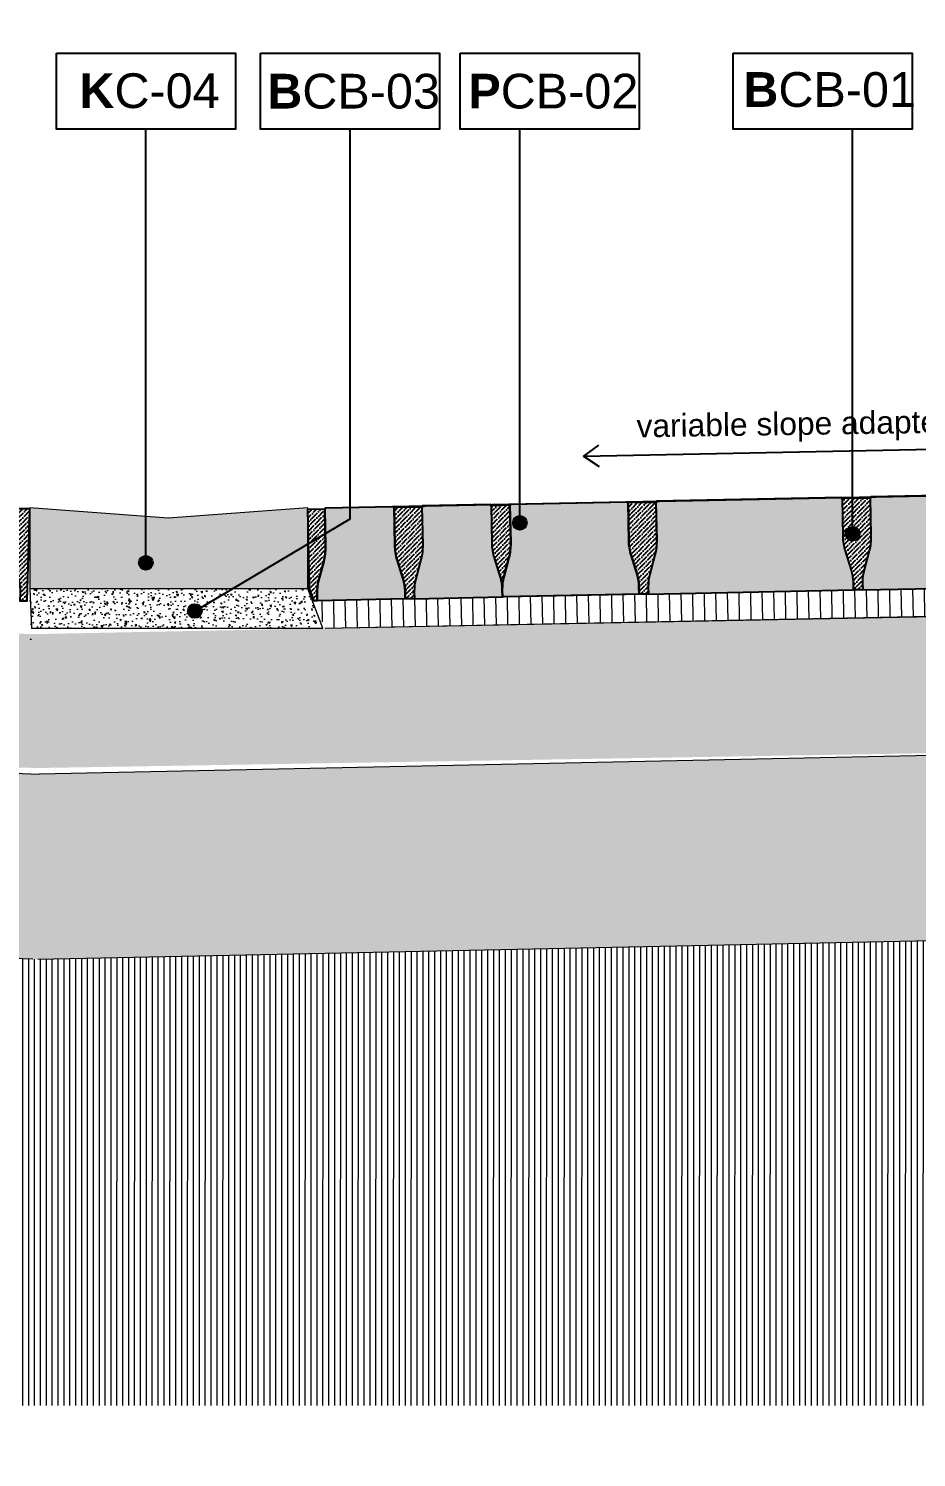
# Model space of a CAD drawing. Header units: metres. Extents: x -325 to 301, y -147 to 149.
# Drawn here: x 68.035 to 68.993, y 81.814 to 83.357 of the extents above; entities that cross this region are included whole.
import ezdxf

# ---------------------------------------------------------------- set-up
doc = ezdxf.new("R2010")
doc.units = ezdxf.units.M
doc.layers.add('-aux', color=50, linetype='Continuous', plot=False)
doc.layers.add('-AUX-QAD', color=5, linetype='Continuous', plot=False)
for name, color, linetype, true_color in [('0-TX-1_25', 7, 'Continuous', 0x3f4f7f), ('3-TR-paviment fort', 7, 'Continuous', 0xd1d1d1), ('EIT_3 TR sorra', 7, 'Continuous', 0xd8ceb0)]:
    doc.layers.add(name, color=color, linetype=linetype, true_color=true_color)
for name, color, linetype in [('00_Xref-Projecte', 7, 'Continuous'), ('1-L- kodolé', 7, 'Continuous'), ('A-KEYPLAN_HATCH', 7, 'Continuous'), ('A_TEXT_2', 7, 'Continuous')]:
    doc.layers.add(name, color=color, linetype=linetype)
for name, color, linetype, lineweight, true_color in [('03-TR-Paviment_05_Open Joint Precast Pavements', 7, 'Continuous', 5, 0xb3b3b3), ('3-TR sorra granitica', 7, 'Continuous', 0, 0xf2dac9), ('3-TR tot_u', 7, 'Continuous', 5, 0x787878)]:
    doc.layers.add(name, color=color, linetype=linetype, lineweight=lineweight, true_color=true_color)
for name, color, linetype, lineweight in [('1-CM', 7, 'Continuous', 0), ('3-TR Seleccionat', 44, 'Continuous', 0), ('3-TR Tot-u', 37, 'Continuous', 0)]:
    doc.layers.add(name, color=color, linetype=linetype, lineweight=lineweight)
doc.styles.get("Standard").update_dxf_attribs({"font": 'arial.ttf'})
pattern_1 = [(45.57882308716561, (41.17352994460509, 11.96423196329495), (0.001742942525919423, 0.006654917678337132), [0.008532812500000079, -0.001706562500000016, 0, -0.001706562500000016])]

# ---------------------------------------------------------------- blocks, each defined once
blk = doc.blocks.new('hatch keyplan 2')
at = {"layer": 'A-KEYPLAN_HATCH'}
blk.add_lwpolyline([(0, 0.005476596624248486), (0.012874798693294, 0.005476596623793739), (0.012874798693294, -2.273736754432321e-13), (0, 0)], close=True, dxfattribs=at)
blk = doc.blocks.new('hatch keyplan')
at = {"layer": 'A-KEYPLAN_HATCH'}
blk.add_blockref('hatch keyplan 2', (1.430579833341536, 0.8521467901477053), dxfattribs=at)
blk = doc.blocks.new('B-CB03')
at = {"layer": 'A-KEYPLAN_HATCH'}
blk.add_blockref('hatch keyplan', (-1.430579833438594, -0.8521467901477053), dxfattribs=at)
at = {"layer": 'A_TEXT_2', "insert": (-0.0007977309449526127, 0.00398371515799123), "char_height": 0.0025, "attachment_point": 1}
blk.add_mtext_dynamic_manual_height_columns('\\pi0.00128;{\\fArial|b1|i0|c0|p34;B}CB-03', width=0.01456192034901793, gutter_width=0.015, heights=[0], dxfattribs=at)
blk = doc.blocks.new('PCB03')
at = {"layer": 'A-KEYPLAN_HATCH'}
blk.add_blockref('hatch keyplan', (-1.42957983326266, -0.8521467901535917), dxfattribs=at)
at = {"layer": 'A_TEXT_2', "insert": (0.0002022692309803231, 0.0039881901570753), "char_height": 0.0025, "attachment_point": 1}
blk.add_mtext_dynamic_manual_height_columns('\\pi0.00139;{\\fArial|b1|i0|c0|p34;P}CB-02', width=0.01456192034901793, gutter_width=0.015, heights=[0], dxfattribs=at)
blk = doc.blocks.new('B-CB01')
at = {"layer": 'A-KEYPLAN_HATCH'}
blk.add_blockref('hatch keyplan', (-1.430579833341536, -0.8521467901477052), dxfattribs=at)
at = {"layer": 'A_TEXT_2', "insert": (-0.0007977308478921419, 0.004105509799023688), "char_height": 0.0025, "attachment_point": 1}
blk.add_mtext_dynamic_manual_height_columns('\\pi0.00152;{\\fArial|b1|i0|c0|p34;B}CB-01', width=0.01456192034901793, gutter_width=0.015, heights=[0], dxfattribs=at)
blk = doc.blocks.new('POINT')
at = {"layer": '0-TX-1_25'}
h = blk.add_hatch(dxfattribs=at)
h.set_pattern_fill('ANGLE', color=256)
h.set_pattern_definition([(0, (-83.74681484067048, -12.72584030761209), (0, 6.985), [5.08, -1.905]), (90, (-83.74681484067048, -12.72584030761209), (-6.985, 4.277078946022131e-16), [5.08, -1.905])])
edge = h.paths.add_edge_path()
edge.add_arc((0, 0), 0.0075, 0, 360)
h = blk.add_hatch(color=256, dxfattribs=at)
h.dxf.hatch_style = 1
edge = h.paths.add_edge_path()
edge.add_arc((0, 0), 0.0075, 0, 360)
blk.add_circle((0, 0), 0.0075, dxfattribs=at)
blk = doc.blocks.new('K03')
at = {"layer": 'A-KEYPLAN_HATCH'}
blk.add_blockref('hatch keyplan', (-1.430579833341536, -0.8521467901477054), dxfattribs=at)
at = {"layer": 'A_TEXT_2', "insert": (-0.0007977308945956718, 0.004020148496218123), "char_height": 0.0025, "attachment_point": 1}
blk.add_mtext_dynamic_manual_height_columns('\\pi0.00245;{\\fArial|b1|i0|c0|p34;K}C-04', width=0.01456192034901793, gutter_width=0.015, heights=[0], dxfattribs=at)

msp = doc.modelspace()

# ---------------------------------------------------------------- hatches: boundary and pattern name
at = {"layer": '03-TR-Paviment_05_Open Joint Precast Pavements'}
h = msp.add_hatch(color=256, dxfattribs=at)
h.dxf.hatch_style = 1
edge = h.paths.add_edge_path()
edge.add_line((68.54653493105832, 82.74285290038378), (68.54637097464236, 82.75104704046494))
edge.add_arc((68.49796310421458, 82.75007844833152), 0.04841755972861205, 1.146277174707698, 17.14529630109814)
edge.add_line((68.54422900002233, 82.7643517442081), (68.53786865264325, 82.78496836555202))
edge.add_arc((68.59247375350607, 82.8018143538808), 0.05714459172145445, 181.1462767567709, 197.145295883053, ccw=False)
edge.add_line((68.53534059752693, 82.80067117809621), (68.53451788631429, 82.84178822283187))
edge.add_line((68.53451788631429, 82.84178822283187), (68.53372084117731, 82.84177227476864))
edge.add_line((68.53372084117731, 82.84177227476864), (68.53370395499239, 82.84261618165337))
edge.add_line((68.53370395499239, 82.84261618165337), (68.46042082932406, 82.84114986171215))
edge.add_line((68.46042082932406, 82.84114986171215), (68.46043771507136, 82.84030595342142))
edge.add_line((68.46043771507136, 82.84030595342142), (68.45964066941292, 82.8402900081423))
edge.add_line((68.45964066941292, 82.8402900081423), (68.46046337927541, 82.79917296105084))
edge.add_arc((68.40333022992775, 82.79802978511715), 0.05714458509428332, -14.852742087034017, 1.1462770392494122, ccw=False)
edge.add_line((68.45856549073306, 82.78338159173481), (68.45303493890844, 82.76252704045831))
edge.add_arc((68.49983475828532, 82.75011589566586), 0.04841755475823895, 165.1472576020817, 181.1462767284708)
edge.add_line((68.45142689281937, 82.74914730400889), (68.45159085012921, 82.74095316580863))
edge.add_line((68.45159085012921, 82.74095316580863), (68.54653493105832, 82.74285290038378))
h = msp.add_hatch(color=256, dxfattribs=at)
h.dxf.hatch_style = 1
edge = h.paths.add_edge_path()
edge.add_line((68.54653493103038, 82.74285290178048), (68.54637097464236, 82.75104704046494))
edge.add_arc((68.59477883872243, 82.75201563020424), 0.04841755333428358, 165.1472553660358, 181.1462744924243, ccw=False)
edge.add_line((68.5479790212063, 82.76442677645811), (68.55350957263056, 82.78528132446633))
edge.add_arc((68.49827430312045, 82.79992951552474), 0.05714459291252195, 345.1472624024418, 361.1462815287247)
edge.add_line((68.55540746019521, 82.80107269609157), (68.55458474900121, 82.8421897398961))
edge.add_line((68.55458474900121, 82.8421897398961), (68.55538179692229, 82.84220568848077))
edge.add_line((68.55538179692229, 82.84220568848077), (68.55536491070941, 82.84304959676219))
edge.add_line((68.55536491070941, 82.84304959676219), (68.68116560215896, 82.84556674261971))
edge.add_line((68.68116560215896, 82.84556674261971), (68.68118248654682, 82.84472283243876))
edge.add_line((68.68118248654682, 82.84472283243876), (68.68197953298736, 82.84473878518561))
edge.add_line((68.68197953298736, 82.84473878518561), (68.68280224330613, 82.80362173856903))
edge.add_arc((68.73993539636227, 82.80476491807504), 0.05714458887348412, 181.1462805459101, 197.1452996721934)
edge.add_line((68.68533029933494, 82.78791892697463), (68.69169064633229, 82.76730230143126))
edge.add_arc((68.64542475436002, 82.75302900278297), 0.04841755688067015, 1.1462816469212953, 17.145300773309373, ccw=False)
edge.add_line((68.69383262186483, 82.75399759863788), (68.69399657778727, 82.7458034599441))
edge.add_line((68.69399657778727, 82.7458034599441), (68.54653493103038, 82.74285290178048))
h = msp.add_hatch(color=256, dxfattribs=at)
h.dxf.hatch_style = 1
edge = h.paths.add_edge_path()
edge.add_line((68.92525790686614, 82.75043076645497), (68.92509395140925, 82.75862490515804))
edge.add_arc((68.8766860826426, 82.757656312825), 0.04841755807180265, 1.146277450208621, 17.14529657659856)
edge.add_line((68.92295197679854, 82.77192960843563), (68.91659162846969, 82.79254623069207))
edge.add_arc((68.97119673071832, 82.8093922209385), 0.05714459361100022, 181.1462781844386, 197.1452973107232, ccw=False)
edge.add_line((68.91406357287849, 82.8082490436925), (68.91324086260632, 82.84936608798124))
edge.add_line((68.91324086260632, 82.84936608798124), (68.91244381700376, 82.84935013990871))
edge.add_line((68.91244381700376, 82.84935013990871), (68.91242693128441, 82.85019404680273))
edge.add_line((68.91242693128441, 82.85019404680273), (68.71289542012039, 82.84620162496411))
edge.add_line((68.71289542012039, 82.84620162496411), (68.71291230586769, 82.84535771667338))
edge.add_line((68.71291230586769, 82.84535771667338), (68.71211525972505, 82.84534177231608))
edge.add_line((68.71211525972505, 82.84534177231608), (68.71293797050939, 82.8042247257088))
edge.add_arc((68.65580481508644, 82.80308154540786), 0.05714459125571695, -14.852737830959825, 1.1462812953216144, ccw=False)
edge.add_line((68.71104008293543, 82.78843335454914), (68.7055095311108, 82.76757880327263))
edge.add_arc((68.75230934882654, 82.7551676586798), 0.04841755310143616, 165.1472573265249, 181.1462764529136)
edge.add_line((68.70390148501241, 82.75419906728878), (68.70406544139112, 82.7460049290699))
edge.add_line((68.70406544139112, 82.7460049290699), (68.92525790686614, 82.75043076645497))
h = msp.add_hatch(color=256, dxfattribs=at)
h.dxf.hatch_style = 1
edge = h.paths.add_edge_path()
edge.add_line((69.03019998682242, 82.75253055176198), (69.03003603184044, 82.76072469000881))
edge.add_arc((68.98162815789082, 82.7597560966136), 0.04841756327498297, 1.146278584204274, 17.14529771059357)
edge.add_line((69.02789405673622, 82.77402939467379), (69.02153370794178, 82.7946460169209))
edge.add_arc((69.07613880411516, 82.81149200280001), 0.05714458651826031, 181.1462757958576, 197.1452949221402, ccw=False)
edge.add_line((69.019005653319, 82.8103488280777), (69.01818294258123, 82.85146587235711))
edge.add_line((69.01818294258123, 82.85146587235711), (69.01738589696005, 82.8514499252157))
edge.add_line((69.01738589696005, 82.8514499252157), (69.01736901217183, 82.85229383212837))
edge.add_line((69.01736901217183, 82.85229383212837), (68.94408588558169, 82.85082751170296))
edge.add_line((68.94408588558169, 82.85082751170296), (68.94410277134762, 82.8499836024811))
edge.add_line((68.94410277134762, 82.8499836024811), (68.94330572472077, 82.84996765904562))
edge.add_line((68.94330572472077, 82.84996765904562), (68.9441284359893, 82.80885061151653))
edge.add_arc((68.88699528360394, 82.80770743339926), 0.05714458817505608, -14.852739959040889, 1.146279167241687, ccw=False)
edge.add_line((68.94223054793113, 82.79305924127867), (68.93669999610651, 82.77220469000218))
edge.add_arc((68.98349981216123, 82.75979354560906), 0.0484175514447214, 165.1472570511002, 181.1462761774888)
edge.add_line((68.93509194999882, 82.75882495448388), (68.93525590730866, 82.75063081628363))
edge.add_line((68.93525590730866, 82.75063081628363), (69.03019998682242, 82.75253055176198))
h = msp.add_hatch(color=256, dxfattribs=at)
h.dxf.hatch_style = 1
edge = h.paths.add_edge_path()
edge.add_line((68.34664877015429, 82.73885338143275), (68.34648481324481, 82.7470475229013))
edge.add_arc((68.39489268009662, 82.74801611647604), 0.04841755618218446, 165.1472598382455, 181.1462789646351, ccw=False)
edge.add_line((68.34809285885899, 82.76042725980697), (68.3536234117079, 82.78128180644643))
edge.add_arc((68.2983881461189, 82.79593000208885), 0.05714459029747762, 345.1472569520938, 361.1462760783742)
edge.add_line((68.35552130068788, 82.79707317716849), (68.3546985904157, 82.83819022145721))
edge.add_line((68.3546985904157, 82.83819022145721), (68.35549563693075, 82.83820617047951))
edge.add_line((68.35549563693075, 82.83820617047951), (68.35547875026165, 82.83905007828605))
edge.add_line((68.35547875026165, 82.83905007828605), (68.42876187732668, 82.8405163982552))
edge.add_line((68.42876187732668, 82.8405163982552), (68.42877876123033, 82.83967248899607))
edge.add_line((68.42877876123033, 82.83967248899607), (68.42957580722394, 82.83968844080248))
edge.add_line((68.42957580722394, 82.83968844080248), (68.43039851708645, 82.79857139371101))
edge.add_arc((68.48753166994302, 82.79971457155587), 0.0571445886407297, 181.1462788847019, 197.1452980109835)
edge.add_line((68.43292657264968, 82.78286858210727), (68.43928692103444, 82.76225195705743))
edge.add_arc((68.3930210277325, 82.74797866666813), 0.04841755571653015, 1.1462718439660193, 17.1452909703537, ccw=False)
edge.add_line((68.44142889423912, 82.74894725421747), (68.44159285061782, 82.74075311599859))
edge.add_line((68.44159285061782, 82.74075311599859), (68.34664877015429, 82.73885338143275))
at = {"layer": '3-TR Seleccionat'}
h = msp.add_hatch(dxfattribs=at)
h.set_pattern_fill('ANSI31', color=256, scale=0.002, angle=225, style=0)
h.set_pattern_definition([(270, (441144.3122524929, -650754.1273834651), (-0.00635, -1.734723475976807e-18), [])])
h.paths.add_polyline_path([(66.77126353608502, 81.86982261716155), (69.65128148649208, 81.86982261716155), (69.65127183217632, 82.38484449034212), (68.09892376626033, 82.35273864652606), (68.03981260137503, 82.35180978467105), (66.77103777576338, 82.39434756727427)])
at = {"layer": '3-TR sorra granitica'}
h = msp.add_hatch(dxfattribs=at)
h.set_pattern_fill('LINE', color=256, scale=0.09999999999999998, angle=55.49980514896591, style=0)
h.set_pattern_definition([(91.14627738771381, (89.58269342022236, 291.3610779946241), (-0.01249749850454911, -0.0002500622498354824), [])])
h.paths.add_polyline_path([(68.34342161905019, 82.73878532320118), (68.3551396217445, 82.70901745755643), (69.65127183217632, 82.73495173858957), (69.65127183217632, 82.76495754231816)])
at = {"layer": '3-TR Tot-u'}
h = msp.add_hatch(dxfattribs=at)
h.set_pattern_fill('EARTH', color=256, scale=0.005, angle=-79.67847873881027)
h.set_pattern_definition([(280.3215212611898, (-0.9619544787788437, 28.71221384346858), (0.03692491896528266, -0.02554751180462218), [0.03175, -0.03175]), (280.3215212611898, (-0.9502408980094881, 28.7143471073112), (0.03692491896528266, -0.02554751180462218), [0.03175, -0.03175]), (280.3215212611898, (-0.9385273172401334, 28.71648037115382), (0.03692491896528266, -0.02554751180462218), [0.03175, -0.03175]), (10.32152126118974, (-0.9339117023694623, 28.71328693217825), (0.02554751180462218, 0.03692491896528266), [0.03175, -0.03175]), (10.32152126118974, (-0.9317784385268464, 28.70157335140889), (0.02554751180462218, 0.03692491896528266), [0.03175, -0.03175]), (10.32152126118974, (-0.9296451746842163, 28.68985977063954), (0.02554751180462218, 0.03692491896528266), [0.03175, -0.03175])])
h.paths.add_polyline_path([(68.04651416809284, 82.55169747564678), (66.77103777576338, 82.59445993940076), (66.77103777576338, 82.39434756727427), (68.0452302139848, 82.35162815021333), (69.65127183217632, 82.38484449034212), (69.6502386739103, 82.58486589286382)])
at = {"layer": '3-TR tot_u'}
h = msp.add_hatch(dxfattribs=at)
h.set_pattern_fill('AR-CONC', color=256, scale=9e-05, angle=90.26641431039367)
h.set_pattern_definition([(140.2664143103937, (4.250728919184326, 0), (0.001358261347982061, 0.01640311316296629), [0.0017145, -0.0188595]), (85.26641431039367, (4.250728919184326, 0), (-0.01718018148039424, -0.003251827319955159), [0.0013716, -0.0150876525753]), (190.7178590103937, (4.250842107323853, 0.001366921707972907), (-0.01582191943130427, 0.01315128580300938), [0.001457100792, -0.016028122014]), (136.4506143103937, (4.246156968609166, -2.125884049935902e-05), (0.003670327151181657, 0.02441444385953116), [0.00257175, -0.02828925]), (186.9019719203937, (4.24646282675403, 0.002013276329687323), (-0.02236745963156911, 0.02126259792724011), [0.0021856520826, -0.0240422047344]), (81.45056548039366, (4.246156968609166, -2.125884049935902e-05), (-0.02236745963047776, 0.02126259792845786), [0.0020573970363, -0.0226313758728]), (111.2664143103937, (4.247289326832706, 0.002270031157205195), (0.009140320580882877, 0.01368794375791834), [0.0017145, -0.0188595]), (56.2664143103937, (4.247289326832706, 0.002270031157205195), (-0.01660260073058194, 0.005485043237329697), [0.0013716, -0.0150876]), (161.7178593103937, (4.248051020219046, 0.003410693136534609), (-0.007462280235117282, 0.01917298696442482), [0.001457100792, -0.01602809438399999]), (127.7664143103937, (4.250728919184326, 0), (-0.007611163754578943, 0.0002425866008496274), [0, -0.01490472, 0, -0.0153162, 0, -0.01514475]), (97.76641431039367, (4.250728919184326, 0), (-0.009044117031634472, 0.005971780936707849), [0, -0.00873252, 0, -0.01456182, 0, -0.005772150000000001]), (57.76641431039366, (4.250752622791483, -0.005097724891302762), (0.0004588392826058817, 0.01220541901602734), [0, -0.005715, 0, -0.0178308, 0, -0.0236601]), (47.76641431039366, (4.250763252211732, -0.007383700178882477), (-0.002350348719380294, 0.0133208416991804), [0, -0.0074295, 0, -0.01184148, 0, -0.0168021])])
h.paths.add_polyline_path([(68.35253808090863, 82.70905026389518), (68.33668180518191, 82.75182299692551), (68.03667653750651, 82.75180021496043), (68.03752744237484, 82.69425930207078), (68.03837308006092, 82.7090502638952)])
h = msp.add_hatch(dxfattribs=at)
h.set_pattern_fill('AR-CONC', color=256, scale=0.0002499999999999997, angle=92.9928143935928)
h.set_pattern_definition([(142.9928143935928, (269989.1826218755, -738410.930217382), (0.00160133854976033, 0.04569209416202706), [0.004762499999999995, -0.05238749999999995]), (87.99281439359284, (269989.1826218755, -738410.930217382), (-0.04723904418761809, -0.01129264178091974), [0.003809999999999996, -0.04191014604249996]), (193.4442590935928, (269989.1827553202, -738410.9264097197), (-0.04563770368725484, 0.03439945236275431), [0.004047502199999995, -0.04452256114999994]), (139.1770143935928, (269989.1699391972, -738410.9308804581), (0.00695793884922797, 0.0682260934048176), [0.007143749999999992, -0.07858124999999991]), (189.6283720035927, (269989.1705190189, -738410.9251949557), (-0.06487092434638955, 0.05604051034146583), [0.006071255784999993, -0.06678390203999993]), (84.17696556359282, (269989.1699391972, -738410.9308804581), (-0.06487092434352237, 0.05604051034498883), [0.005714991767499994, -0.06286493297999993]), (113.9928143935928, (269989.1727783288, -738410.9243733499), (0.02355245547627941, 0.03918673552424966), [0.004762499999999994, -0.05238749999999994]), (58.99281439359278, (269989.1727783288, -738410.9243733499), (-0.04679086962607495, 0.01302528763197387), [0.003809999999999996, -0.04190999999999995]), (164.4442593935928, (269989.1747410334, -738410.9211077886), (-0.02323841438272714, 0.05221202305941412), [0.004047502199999996, -0.04452248439999995]), (130.4928143935928, (269989.1826218755, -738410.930217382), (-0.02115024290892982, -0.0003325720948346777), [0, -0.04140199999999996, 0, -0.04254499999999996, 0, -0.04206874999999995]), (100.4928143935928, (269989.1826218755, -738410.930217382), (-0.02588315998721204, 0.01537450676871891), [0, -0.02425699999999997, 0, -0.04044949999999996, 0, -0.01603374999999999]), (60.4928143935928, (269989.1833612054, -738410.9443585684), (-0.0003395878614522781, 0.03392619092123889), [0, -0.01587499999999998, 0, -0.04952999999999995, 0, -0.06572249999999992]), (50.49281439359279, (269989.1836927434, -738410.9506999076), (-0.008281435526141462, 0.03664990282591291), [0, -0.02063749999999997, 0, -0.03289299999999995, 0, -0.04667249999999994])])
h.paths.add_polyline_path([(68.04480928950098, 82.55816958496058), (69.6502386739103, 82.58486589286382), (69.65127183217632, 82.7340144243919), (68.3551396074656, 82.70901749382989), (68.04103718276302, 82.70273258695013), (66.77103777576338, 82.74452081541033), (66.77103777576338, 82.59445993940076)])
at = {"layer": '3-TR-paviment fort'}
h = msp.add_hatch(color=256, dxfattribs=at)
h.dxf.hatch_style = 1
h.paths.add_polyline_path([(68.03668180468878, 82.83905007828605), (68.03668180468875, 82.7518002156093), (68.33668216616816, 82.75183717265385), (68.3366818046888, 82.83905007828605), (68.18594262552813, 82.82791823279895)])
at = {"layer": 'EIT_3 TR sorra'}
h = msp.add_hatch(dxfattribs=at)
h.set_pattern_fill('ANSI36', color=256, scale=0.00107500000000001, angle=0.5788230871656231, style=0, double=1)
h.set_pattern_definition(pattern_1)
edge = h.paths.add_edge_path()
edge.add_line((68.5465350023775, 82.74284940585757), (68.54637104506766, 82.75104354405784))
edge.add_arc((68.49796318188243, 82.75007495610907), 0.04841755240379976, 1.146272395165335, 17.1452915212768)
edge.add_line((68.5442290718816, 82.76434824596666), (68.53786872441867, 82.7849648715007))
edge.add_arc((68.59247382362985, 82.80181085956356), 0.05714459006481624, 181.1462769902371, 197.1452961164562, ccw=False)
edge.add_line((68.53534066931167, 82.8006676835793), (68.53451788955465, 82.8417882238282))
edge.add_line((68.53451788955465, 82.8417882238282), (68.55458475273508, 82.84218973950506))
edge.add_line((68.55458475273508, 82.84218973950506), (68.55540753060188, 82.80106920061559))
edge.add_arc((68.49827437326127, 82.79992602170049), 0.05714459314527894, -14.852739258683812, 1.146279867626106, ccw=False)
edge.add_line((68.55350964257167, 82.78527782898102), (68.54797909027218, 82.76442327816078))
edge.add_arc((68.5947788998826, 82.7520121362272), 0.04841754458527481, 165.1472579095892, 181.146277035802)
edge.add_line((68.54637104459277, 82.75104354451408), (68.54653500192123, 82.74284940538269))
h = msp.add_hatch(dxfattribs=at)
h.set_pattern_fill('ANSI36', color=256, scale=0.00107500000000001, angle=0.5788230871656231, style=0, double=1)
h.set_pattern_definition(pattern_1)
edge = h.paths.add_edge_path()
edge.add_line((68.70399464663446, 82.74600002124306), (68.69399664897603, 82.74579997193585))
edge.add_line((68.69399664897603, 82.74579997193585), (68.69383269214109, 82.75399410967985))
edge.add_arc((68.64542482835685, 82.75302551674775), 0.04841755310237295, 1.146278276923341, 17.145297403036)
edge.add_line((68.69169071755832, 82.76729881156075), (68.68533036960187, 82.78791543848217))
edge.add_arc((68.73993546604137, 82.80476142270955), 0.05714458628563379, 181.1462741347464, 197.1452932609647, ccw=False)
edge.add_line((68.68280231544465, 82.80361824964828), (68.68197953484031, 82.84473878568843))
edge.add_line((68.68197953484031, 82.84473878568843), (68.71204439518564, 82.84534035205986))
edge.add_line((68.71204439518564, 82.84534035205986), (68.7128671753151, 82.80421981647598))
edge.add_arc((68.65573402074618, 82.80307664139627), 0.05714459029740723, -14.852743047865772, 1.1462760784468173, ccw=False)
edge.add_line((68.71096928633513, 82.78842844575391), (68.70543873543234, 82.76757389496161))
edge.add_arc((68.75223854962677, 82.75516274910686), 0.04841755002125912, 165.1472548149483, 181.1462739411614)
edge.add_line((68.70383068884973, 82.75419415989958), (68.70399464663446, 82.74600002124306))
edge.add_line((68.70399464663446, 82.74600002124306), (68.69399664897603, 82.74579997193585))
h = msp.add_hatch(dxfattribs=at)
h.set_pattern_fill('ANSI36', color=256, scale=0.00107500000000001, angle=0.5788230871656231, style=0, double=1)
h.set_pattern_definition(pattern_1)
edge = h.paths.add_edge_path()
edge.add_line((68.93525597635588, 82.75062731891744), (68.9252579796379, 82.7504272691633))
edge.add_line((68.9252579796379, 82.7504272691633), (68.92509402186252, 82.75862140735423))
edge.add_arc((68.87668615681648, 82.75765281794395), 0.0484175542934768, 1.146274080278305, 17.145293206388)
edge.add_line((68.92295204820157, 82.77192610971932), (68.91659170025444, 82.79254273617516))
edge.add_arc((68.97119679642805, 82.80938872205436), 0.05714458651850271, 181.1462757959383, 197.1452949221546, ccw=False)
edge.add_line((68.91406364563164, 82.80824554733196), (68.9132408653904, 82.84936608850269))
edge.add_line((68.9132408653904, 82.84936608850269), (68.94330572666689, 82.84996765489277))
edge.add_line((68.94330572666689, 82.84996765489277), (68.9441285055021, 82.80884711415966))
edge.add_arc((68.8869953498133, 82.80770393551052), 0.05714459148847613, -14.85273949215781, 1.1462796341515968, ccw=False)
edge.add_line((68.94223061746257, 82.79305574299067), (68.93670006607556, 82.77220119312018))
edge.add_arc((68.98349987714745, 82.75979004932596), 0.04841754647486529, 165.1472562246555, 181.146275350871)
edge.add_line((68.93509201993993, 82.7588214589986), (68.93525597635588, 82.75062731891744))
edge.add_line((68.93525597635588, 82.75062731891744), (68.9252579796379, 82.7504272691633))
h = msp.add_hatch(dxfattribs=at)
h.set_pattern_fill('ANSI36', color=256, scale=0.00107500000000001, angle=0.5788230871656231, style=0, double=1)
h.set_pattern_definition([(45.57882308716562, (41.79200925026089, -17.5875497860834), (0.001742942525919423, 0.006654917678337132), [0.008532812500000079, -0.001706562500000016, 0, -0.001706562500000016])])
edge = h.paths.add_edge_path()
edge.add_line((68.02586511630221, 82.73877863677937), (68.03382618499553, 82.7385518223533))
edge.add_line((68.03382618499553, 82.7385518223533), (68.03668180468878, 82.83793737207623))
edge.add_line((68.03668180468878, 82.83793737207623), (68.0186577514142, 82.83818363859774))
edge.add_line((68.0186577514142, 82.83818363859774), (68.01748639896923, 82.79707154700566))
edge.add_arc((68.07460780607369, 82.79544413107757), 0.05714458532701523, 178.3680575769846, 194.3670767032971)
edge.add_line((68.01925036602958, 82.78126465774604), (68.0246039479235, 82.76036397703898))
edge.add_arc((67.97770061481815, 82.74834997226553), 0.04841754813172262, -1.631942671243678, 14.367076454967503, ccw=False)
edge.add_line((68.02609852446547, 82.74697109269961), (68.02586511630221, 82.73877863677937))
edge.add_line((68.02586511630221, 82.73877863677937), (68.03382618499553, 82.7385518223533))
h = msp.add_hatch(dxfattribs=at)
h.set_pattern_fill('ANSI36', color=256, scale=0.00107500000000001, angle=0.5788230871656231, style=0, double=1)
h.set_pattern_definition(pattern_1)
edge = h.paths.add_edge_path()
edge.add_line((68.34664884016992, 82.73884988222291), (68.34342138878273, 82.73878531859309))
edge.add_line((68.34342138878273, 82.73878531859309), (68.33842500536483, 82.75147848676706))
edge.add_line((68.33842500536483, 82.75147848676706), (68.33670245208316, 82.83783013701724))
edge.add_line((68.33670245208316, 82.83783013701724), (68.35469858948454, 82.83819022143858))
edge.add_line((68.35469858948454, 82.83819022143858), (68.35552136979103, 82.79706967700888))
edge.add_arc((68.29838822017754, 82.79592650272708), 0.05714458532701222, -14.852743748329488, 1.1462753779800892, ccw=False)
edge.add_line((68.35362348078309, 82.78127830768354), (68.34809292894916, 82.7604237568726))
edge.add_arc((68.39489274168218, 82.74801261287864), 0.04841754813169722, 165.1472565000822, 181.1462756262931)
edge.add_line((68.34648488282282, 82.74704402228544), (68.34664884016992, 82.73884988222291))
edge.add_line((68.34664884016992, 82.73884988222291), (68.34342138878273, 82.73878531859309))
h = msp.add_hatch(dxfattribs=at)
h.set_pattern_fill('ANSI36', color=256, scale=0.00107500000000001, angle=0.5788230871656231, style=0, double=1)
h.set_pattern_definition(pattern_1)
edge = h.paths.add_edge_path()
edge.add_line((68.45159092106667, 82.74094966708299), (68.44159292436731, 82.74074961639772))
edge.add_line((68.44159292436731, 82.74074961639772), (68.44142896657328, 82.74894375551979))
edge.add_arc((68.39302109986623, 82.74797516630923), 0.04841755595015637, 1.14627380466281, 17.14529293077776)
edge.add_line((68.43928699290304, 82.76224845835043), (68.43292664592431, 82.78286508296266))
edge.add_arc((68.48753174513548, 82.79971107102553), 0.05714459006482043, 181.1462769902513, 197.1452961164698, ccw=False)
edge.add_line((68.4303985908173, 82.79856789504126), (68.42957581000803, 82.83968844132391))
edge.add_line((68.42957581000803, 82.83968844132391), (68.45964067081894, 82.84029000770467))
edge.add_line((68.45964067081894, 82.84029000770467), (68.46046345069709, 82.79916946140338))
edge.add_arc((68.40333029309058, 82.79802628414011), 0.05714459337808021, -14.852740919884525, 1.146278206426814, ccw=False)
edge.add_line((68.4585655622013, 82.78337808975951), (68.4530350103301, 82.76252354081086))
edge.add_arc((68.49983482472426, 82.75011239661727), 0.04841754978850364, 165.1472567756227, 181.1462759018336)
edge.add_line((68.45142696421308, 82.74914380575812), (68.45159092106667, 82.74094966708299))
edge.add_line((68.45159092106667, 82.74094966708299), (68.44159292436731, 82.74074961639772))

# ---------------------------------------------------------------- linework, layer by layer
at = {"layer": '-aux'}
for points in [[(68.54653500192123, 82.74284940538269), (68.5465350023775, 82.74284940585757), (68.54637104506766, 82.75104354405784, 0.06992251114754273), (68.5442290718816, 82.76434824596666), (68.53786872441867, 82.7849648715007, -0.06992251114800961), (68.53534066931167, 82.8006676835793), (68.53451788955465, 82.8417882238282), (68.55458475273508, 82.84218973950506), (68.55540753060188, 82.80106920061559, -0.0699225111484148), (68.55350964257167, 82.78527782898102), (68.54797909027218, 82.76442327816078, 0.06992251114798485), (68.54637104459277, 82.75104354451408), (68.54653500192123, 82.74284940538269), (68.5465350023775, 82.74284940585757)], [(68.70399464663446, 82.74600002124306), (68.69399664897603, 82.74579997193585), (68.69383269214109, 82.75399410967985, 0.06992251114754273), (68.69169071755832, 82.76729881156075), (68.68533036960187, 82.78791543848217, -0.06992251114800961), (68.68280231544465, 82.80361824964828), (68.68197953484031, 82.84473878568843), (68.71204439518564, 82.84534035205986), (68.7128671753151, 82.80421981647598, -0.0699225111484148), (68.71096928633513, 82.78842844575391), (68.70543873543234, 82.76757389496161, 0.06992251114798485), (68.70383068884973, 82.75419415989958), (68.70399464663446, 82.74600002124306), (68.69399664897603, 82.74579997193585)], [(68.93525597635588, 82.75062731891744), (68.9252579796379, 82.7504272691633), (68.92509402186252, 82.75862140735423, 0.06992251114754273), (68.92295204820157, 82.77192610971932), (68.91659170025444, 82.79254273617516, -0.06992251114800961), (68.91406364563164, 82.80824554733196), (68.9132408653904, 82.84936608850269), (68.94330572666689, 82.84996765489277), (68.9441285055021, 82.80884711415966, -0.0699225111484148), (68.94223061746257, 82.79305574299067), (68.93670006607556, 82.77220119312018, 0.06992251114798485), (68.93509201993993, 82.7588214589986), (68.93525597635588, 82.75062731891744), (68.9252579796379, 82.7504272691633)], [(68.02586511630221, 82.73877863677937), (68.03382618499553, 82.7385518223533), (68.03668180468878, 82.83793737207623), (68.0186577514142, 82.83818363859774), (68.01748639896923, 82.79707154700566, 0.0699225111484148), (68.01925036602958, 82.78126465774604), (68.0246039479235, 82.76036397703898, -0.06992251114798485), (68.02609852446547, 82.74697109269961), (68.02586511630221, 82.73877863677937), (68.03382618499553, 82.7385518223533)], [(68.34664884016992, 82.73884988222291), (68.34342138878273, 82.73878531859309), (68.33842500536483, 82.75147848676706), (68.33670245208316, 82.83783013701724), (68.35469858948454, 82.83819022143858), (68.35552136979103, 82.79706967700888, -0.0699225111484148), (68.35362348078309, 82.78127830768354), (68.34809292894916, 82.7604237568726, 0.06992251114798485), (68.34648488282282, 82.74704402228544), (68.34664884016992, 82.73884988222291), (68.34342138878273, 82.73878531859309)], [(68.45159092106667, 82.74094966708299), (68.44159292436731, 82.74074961639772), (68.44142896657328, 82.74894375551979, 0.06992251114754273), (68.43928699290304, 82.76224845835043), (68.43292664592431, 82.78286508296266, -0.06992251114800961), (68.4303985908173, 82.79856789504126), (68.42957581000803, 82.83968844132391), (68.45964067081894, 82.84029000770467), (68.46046345069709, 82.79916946140338, -0.0699225111484148), (68.4585655622013, 82.78337808975951), (68.4530350103301, 82.76252354081086, 0.06992251114798485), (68.45142696421308, 82.74914380575812), (68.45159092106667, 82.74094966708299), (68.44159292436731, 82.74074961639772)]]:
    msp.add_lwpolyline(points, format="xyb", dxfattribs=at)
at = {"layer": '-AUX-QAD'}
for radius in [1.820887697150468, 1.644287805263133]:
    msp.add_circle((68.13375237947446, 82.63905007828603), radius, dxfattribs=at)
at = {"layer": '0-TX-1_25'}
msp.add_line((68.633882929017, 82.89491170333005), (69.3540835965026, 82.90911604484721), dxfattribs=at)
for points in [[(68.16179103570016, 82.77980954158579), (68.16179103570016, 83.24793062071465)], [(68.21467218939073, 82.72766897618567), (68.38207938277945, 82.82721055907496), (68.38207938277945, 83.24793062071011)], [(68.565210424337, 82.82298289840378), (68.56521042433701, 83.24793062071011)], [(68.92429576879296, 82.81093409130744), (68.92429576879296, 83.24793062071011)], [(68.65023165685524, 82.90684646711023), (68.633882929017, 82.89491170333005), (68.65068953271049, 82.88363085403988)]]:
    msp.add_lwpolyline(points, dxfattribs=at)
at = {"layer": '00_Xref-Projecte'}
msp.add_lwpolyline([(68.35547875023428, 82.83905007828606), (69.65127183217632, 82.86497755736728)], dxfattribs=at)
at = {"layer": '1-CM'}
for p, q in [((68.3551396074656, 82.7090174938299), (69.65127183217632, 82.73495173858957)), ((66.77103777576338, 82.59445993940076), (68.0465141680929, 82.55169747564658)), ((69.6502386739103, 82.58486589286382), (68.0465141680929, 82.55169747564658)), ((69.65127183217632, 82.38484449034212), (68.0452302139848, 82.35162815021333))]:
    msp.add_line(p, q, dxfattribs=at)
for points in [[(68.3366818046888, 82.83905007828605), (68.18594262552813, 82.82791823279895), (68.03668180468878, 82.83905007828605)], [(68.03668180468878, 82.83905007828605), (68.03668180468875, 82.7518002156093), (68.33668216616816, 82.75183717265385), (68.3366818046888, 82.83905007828605)], [(68.35253761813829, 82.70905026389518), (68.33668180518191, 82.75182299692551), (68.03667653750651, 82.75180021496043), (68.0383837022634, 82.70878176909486)], [(68.03668180468878, 82.7518002156093), (68.03837308006092, 82.7090502638952), (68.35253808090863, 82.70905026389518)], [(68.35513962174451, 82.70901745755643), (69.65127183217632, 82.73401446210292), (69.65127183217632, 82.76400845971523), (68.34342138878273, 82.73878531859309), (68.33843025873608, 82.7514785925291), (68.33842500536483, 82.75147848676706)], [(68.03981260137503, 82.35180978467105), (66.77103777576338, 82.39434756727427)]]:
    msp.add_lwpolyline(points, dxfattribs=at)
at = {"layer": '1-L- kodolé'}
for points in [[(68.54653493105832, 82.74285290038378), (68.54637097464236, 82.75104704046494, 0.06992251114875708), (68.54422900002233, 82.7643517442081), (68.53786865264325, 82.78496836555202, -0.0699225111482901), (68.53534059752693, 82.80067117809621), (68.53451788631429, 82.84178822283187), (68.53372084117731, 82.84177227476864), (68.53370395499239, 82.84261618165337), (68.46042082932406, 82.84114986171215), (68.46043771507136, 82.84030595342142), (68.45964066941292, 82.8402900081423), (68.46046337927541, 82.79917296105084, -0.0699225111482901), (68.45856549073306, 82.78338159173481), (68.45303493890844, 82.76252704045831, 0.06992251114875708), (68.45142689281937, 82.74914730400889), (68.45159085012921, 82.74095316580863)], [(68.54653493103038, 82.74285290178048), (68.54637097464236, 82.75104704046494, -0.06992251114875708), (68.5479790212063, 82.76442677645811), (68.55350957263056, 82.78528132446633, 0.0699225111482901), (68.55540746019521, 82.80107269609157), (68.55458474900121, 82.8421897398961), (68.55538179692229, 82.84220568848077), (68.55536491070941, 82.84304959676219), (68.68116560215896, 82.84556674261971), (68.68118248654682, 82.84472283243876), (68.68197953298736, 82.84473878518561), (68.68280224330613, 82.80362173856903, 0.0699225111482901), (68.68533029933494, 82.78791892697463), (68.69169064633229, 82.76730230143126, -0.06992251114875708), (68.69383262186483, 82.75399759863788), (68.69399657778727, 82.7458034599441)], [(68.92525790686614, 82.75043076645497), (68.92509395140925, 82.75862490515804, 0.06992251114875708), (68.92295197679854, 82.77192960843563), (68.91659162846969, 82.79254623069207, -0.0699225111482901), (68.91406357287849, 82.8082490436925), (68.91324086260632, 82.84936608798124), (68.91244381700376, 82.84935013990871), (68.91242693128441, 82.85019404680273), (68.71289542012039, 82.84620162496411), (68.71291230586769, 82.84535771667338), (68.71211525972505, 82.84534177231608), (68.71293797050939, 82.8042247257088, -0.0699225111482901), (68.71104008293543, 82.78843335454914), (68.7055095311108, 82.76757880327263, 0.06992251114875708), (68.70390148501241, 82.75419906728878), (68.70406544139112, 82.7460049290699)], [(69.03019998682242, 82.75253055176198), (69.03003603184044, 82.76072469000881, 0.06992251114875708), (69.02789405673622, 82.77402939467379), (69.02153370794178, 82.7946460169209, -0.0699225111482901), (69.019005653319, 82.8103488280777), (69.01818294258123, 82.85146587235711), (69.01738589696005, 82.8514499252157), (69.01736901217183, 82.85229383212837), (68.94408588558169, 82.85082751170296), (68.94410277134762, 82.8499836024811), (68.94330572472077, 82.84996765904562), (68.9441284359893, 82.80885061151653, -0.0699225111482901), (68.94223054793113, 82.79305924127867), (68.93669999610651, 82.77220469000218, 0.06992251114875708), (68.93509194999882, 82.75882495448388), (68.93525590730866, 82.75063081628363)], [(68.34664877015429, 82.73885338143275), (68.34648481324481, 82.7470475229013, -0.06992251114875708), (68.34809285885899, 82.76042725980697), (68.3536234117079, 82.78128180644643, 0.0699225111482901), (68.35552130068788, 82.79707317716849), (68.3546985904157, 82.83819022145721), (68.35549563693075, 82.83820617047951), (68.35547875026165, 82.83905007828605), (68.42876187732668, 82.8405163982552), (68.42877876123033, 82.83967248899607), (68.42957580722394, 82.83968844080248), (68.43039851708645, 82.79857139371101, 0.0699225111482901), (68.43292657264968, 82.78286858210727), (68.43928692103444, 82.76225195705743, -0.06992251114875708), (68.44142889423912, 82.74894725421747), (68.44159285061782, 82.74075311599859)]]:
    msp.add_lwpolyline(points, format="xyb", close=True, dxfattribs=at)

# ---------------------------------------------------------------- block references
at = {"color": 244, "true_color": 0x991b1e, "xscale": 14.99999999999007, "yscale": 14.99999999999007, "zscale": 14.99999999999007}
msp.add_blockref('K03', (68.06523004550053, 83.24793062071636), dxfattribs=at)
at = {"layer": '0-TX-1_25', "xscale": 15, "yscale": 15, "zscale": 15}
for name, p in [('B-CB03', (68.28551839403559, 83.2479306207118)), ('PCB03', (68.4858364296874, 83.2479306208001)), ('B-CB01', (68.79554778186002, 83.2479306207135))]:
    msp.add_blockref(name, p, dxfattribs=at)
at = {"layer": '0-TX-1_25'}
for p in [(68.565210424337, 82.82298289840378), (68.92429576879296, 82.81093409130744), (68.16179103570016, 82.77980954158579), (68.21467218939073, 82.72766897618567)]:
    msp.add_blockref('POINT', p, dxfattribs=at)

# ---------------------------------------------------------------- texts
at = {"layer": '0-TX-1_25', "insert": (68.99272633173781, 82.92825505789057), "char_height": 0.0245, "attachment_point": 5, "rotation": 0.8527284910869062}
msp.add_mtext('variable slope adapted to each situation', dxfattribs=at)

doc.saveas('drawing.dxf')
